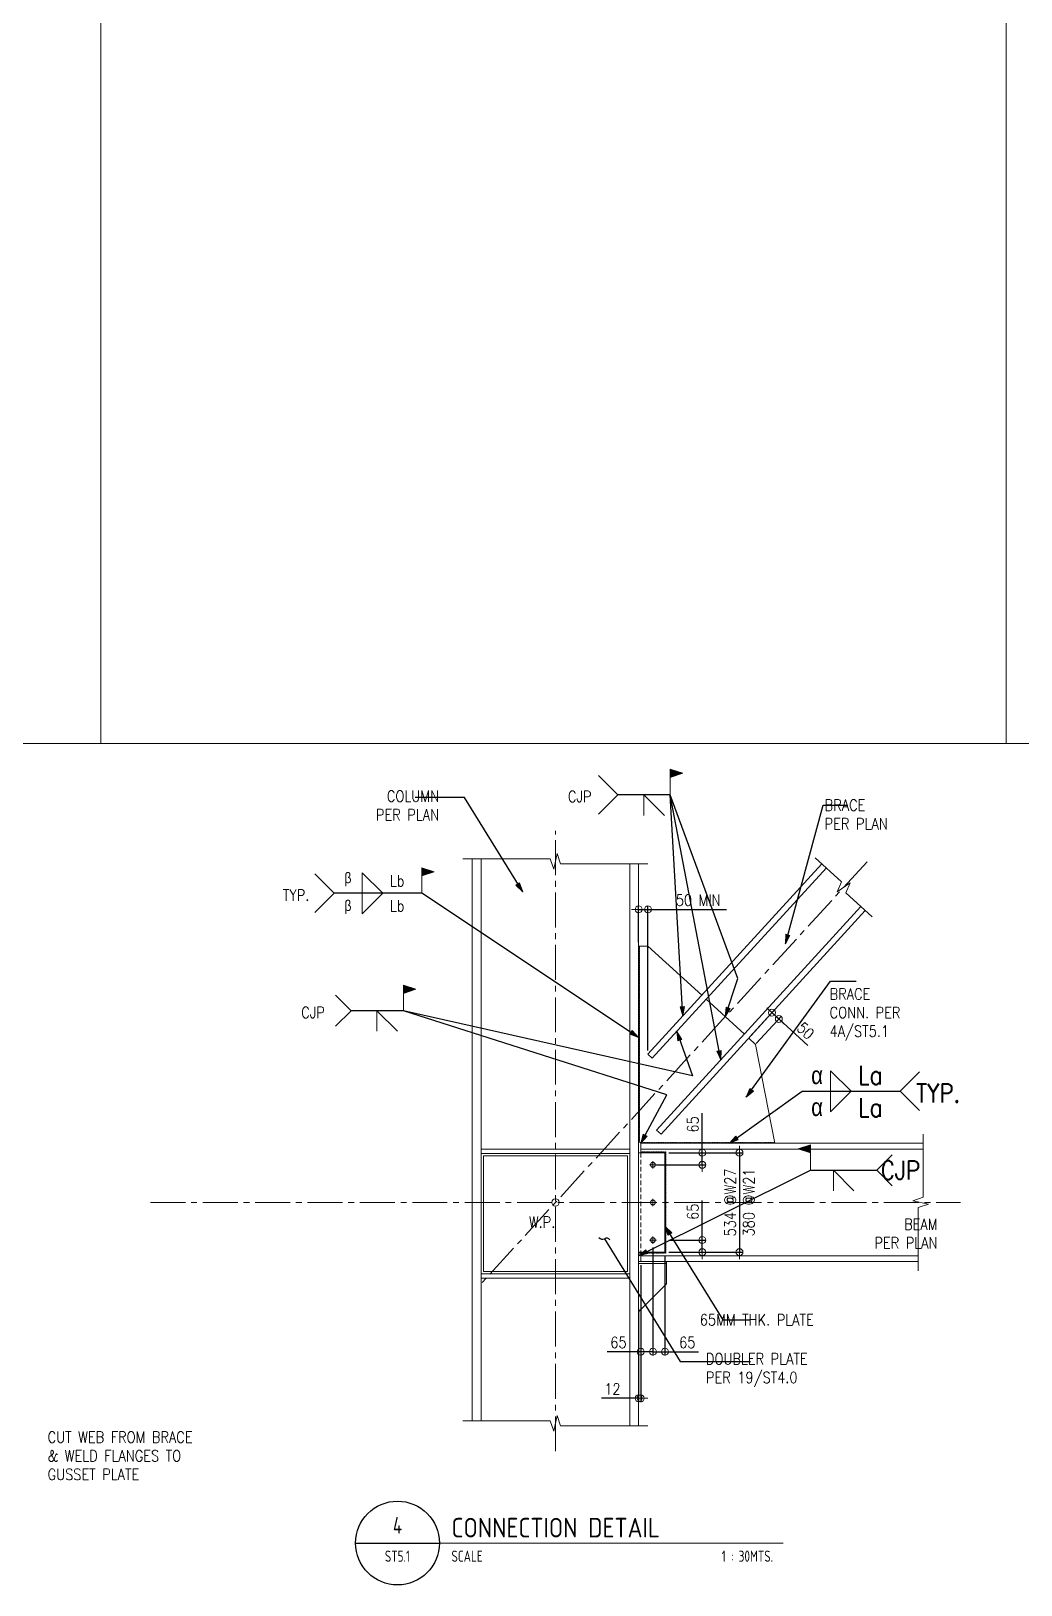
# Model space of a CAD drawing. Header units: millimetres. Extents: x 0 to 437400, y -4782 to 73710.
# Drawn here: x 82245 to 87559, y -4518 to 3826 of the extents above; entities that cross this region are included whole.
import ezdxf
from ezdxf.enums import TextEntityAlignment as Align

# ---------------------------------------------------------------- set-up
doc = ezdxf.new("R2010")
doc.units = ezdxf.units.MM
doc.header["$LTSCALE"] = 10
doc.header["$MEASUREMENT"] = 0
doc.linetypes.add('CENTER2', pattern=[1.125, 0.75, -0.125, 0.125, -0.125])
doc.linetypes.add('HIDDEN', pattern=[0.375, 0.25, -0.125])
doc.layers.get('0').update_dxf_attribs({"lineweight": 9})
for name, color, linetype, lineweight in [('.1 - NUMBER 8', 8, 'Continuous', 9), ('.3 - YELLOW', 2, 'Continuous', 15), ('DIM', 1, 'Continuous', 5), ('HATCH', 8, 'Continuous', 5), ('S-ANNO-DIMS', 1, 'Continuous', 5), ('S-Anno-Text', 52, 'Continuous', 15), ('S-ANNO-WELD', 1, 'Continuous', 9), ('S-BEAM', 3, 'Continuous', 15), ('S-BEAM-IDEN', 2, 'Continuous', 9), ('S-BRACE', 2, 'Continuous', 9), ('S-DETL-FAST', 40, 'Continuous', 9), ('S_GUSSET PLATE', 4, 'Continuous', 15), ('S_PLATE', 2, 'Continuous', 15), ('W.P.', 1, 'Continuous', 9)]:
    doc.layers.add(name, color=color, linetype=linetype, lineweight=lineweight)
doc.layers.add('S-DETL-GRID', color=62, linetype='Continuous', lineweight=9, plot=False)
doc.layers.add('TARGET-MAIN', color=1, linetype='Continuous')
doc.styles.add('1', font='romans.shx', dxfattribs={"width": 0.85, "height": 60})
doc.styles.add('ARCHITEXT', font='architxt.shx', dxfattribs={"width": 0.85})
doc.dimstyles.new('ESCA30', dxfattribs={"dimtxt": 60, "dimasz": 0.5, "dimexe": 20, "dimexo": 20, "dimgap": 20, "dimtad": 1, "dimdec": 0, "dimrnd": 1, "dimdsep": 46, "dimtxsty": '1', "dimblk1": 'ESCADIM_ARW', "dimblk2": 'ESCADIM_ARW', "dimsah": 1, "dimcen": 50, "dimclrd": 256, "dimclre": 256, "dimclrt": 52, "dimadec": 0, "dimazin": 0, "dimtfac": 1, "dimtdec": 0, "dimtofl": 0, "dimtmove": 0, "dimatfit": 3, "dimldrblk": 'ESCADIM_ARW', "dimfxl": 1, "dimtolj": 1, "dimtzin": 0, "dimarcsym": 0})
doc.dimstyles.new('ESCA_ARW$7', dxfattribs={"dimtxt": 200, "dimasz": 1, "dimexe": 100, "dimexo": 100, "dimgap": 100, "dimtad": 1, "dimdec": 0, "dimrnd": 1, "dimdsep": 46, "dimtxsty": '1', "dimblk1": 'dim_arw', "dimblk2": 'dim_arw', "dimsah": 1, "dimcen": 50, "dimclrd": 1, "dimclre": 256, "dimclrt": 52, "dimadec": 0, "dimazin": 0, "dimtfac": 1, "dimtofl": 0, "dimtmove": 0, "dimatfit": 3, "dimldrblk": 'dim_arw', "dimfxl": 1, "dimtolj": 1, "dimtzin": 0, "dimarcsym": 0})

# ---------------------------------------------------------------- blocks, each defined once
blk = doc.blocks.new('dim_arw')
h = blk.add_hatch(color=256)
h.paths.add_polyline_path([(-125.6, 29.45), (0, 0), (-125.6, -29.45, -0.115681), (-132.51, 0, -0.115681)])
h.paths.add_polyline_path([(-249.02, 58.4), (-125.6, 29.45, 0.115681), (-132.51, 0, 0.115681), (-125.6, -29.45), (-249.02, -58.4)])
for p, q in [((0, 0), (-249.02, 58.4)), ((-249.02, 58.4), (-249.02, -58.4)), ((0, 0), (-249.02, -58.4))]:
    blk.add_line(p, q)
blk = doc.blocks.new('ESCADIM_ARW')
at = {"color": 9}
blk.add_line((75, 0), (-75, 0), dxfattribs=at)
blk.add_circle((0, 0), 37.5, dxfattribs=at)
blk = doc.blocks.new('*D197')
at = {"layer": 'Defpoints', "color": 0, "transparency": 16777216}
for p in [(85506.6, -890.6), (85506.6, -1087.2), (85556.6, -1668.7)]:
    blk.add_point(p, dxfattribs=at)
at = {"layer": 'DIM', "lineweight": -2, "transparency": 16777216}
for p, q in [((85506.6, -1067.2), (85506.6, -870.6)), ((85507.1, -890.6), (85556.1, -890.6)), ((85556.6, -1648.7), (85556.6, -870.6)), ((85556.6, -890.6), (85977.7, -890.6))]:
    blk.add_line(p, q, dxfattribs=at)
at = {"layer": 'DIM', "lineweight": -2, "transparency": 16777216, "xscale": 0.5, "yscale": 0.5, "zscale": 0.5, "rotation": 180}
blk.add_blockref('ESCADIM_ARW', (85506.6, -890.6), dxfattribs=at)
at = {"layer": 'DIM', "lineweight": -2, "transparency": 16777216, "xscale": 0.5, "yscale": 0.5, "zscale": 0.5}
blk.add_blockref('ESCADIM_ARW', (85556.6, -890.6), dxfattribs=at)
at = {"layer": 'DIM', "color": 52, "transparency": 16777216, "insert": (85826.6, -840.6), "char_height": 60, "attachment_point": 5, "style": '1'}
blk.add_mtext('\\A1;50 MIN', dxfattribs=at)
blk = doc.blocks.new('*D198')
at = {"layer": 'Defpoints', "color": 0, "transparency": 16777216}
for p in [(86222.5, -1445.2), (86088, -1592.3), (86124.9, -1626)]:
    blk.add_point(p, dxfattribs=at)
at = {"layer": 'DIM', "lineweight": -2, "transparency": 16777216}
for p, q in [((86101.5, -1577.5), (86236, -1430.4)), ((86138.4, -1611.3), (86272.9, -1464.2)), ((86222.9, -1445.5), (86259, -1478.6)), ((86259.4, -1478.9), (86414.5, -1620.7))]:
    blk.add_line(p, q, dxfattribs=at)
at = {"layer": 'DIM', "lineweight": -2, "transparency": 16777216, "xscale": 0.5, "yscale": 0.5, "zscale": 0.5}
for p, rotation in [((86222.5, -1445.2), 137.5637702114467), ((86259.4, -1478.9), 317.5637702114467)]:
    blk.add_blockref('ESCADIM_ARW', p, dxfattribs=dict(at, rotation=rotation))
at = {"layer": 'DIM', "color": 52, "transparency": 16777216, "insert": (86403, -1542.4), "char_height": 60, "attachment_point": 5, "rotation": 317.56377, "style": '1'}
blk.add_mtext('\\A1;50', dxfattribs=at)
blk = doc.blocks.new('TARGET-DWGLABEL')
at = {"layer": 'TARGET-MAIN'}
blk.add_line((-7.5, 0), (7.5, 0), dxfattribs=at)
blk.add_circle((0, 0), 7.5, dxfattribs=at)
at = {"layer": 'TARGET-MAIN', "color": 2, "style": 'ARCHITEXT', "width": 0.85}
blk.add_text('SCALE', height=2, dxfattribs=at).set_placement((9.66, -2.36), align=Align.MIDDLE_LEFT)
at = {"layer": 'TARGET-MAIN', "color": 6, "style": 'ARCHITEXT', "width": 0.85}
blk.add_attdef('DRAWING_TITLE', text='', height=5, dxfattribs=at).set_placement((9.08, 4.41), align=Align.MIDDLE_LEFT)
at = {"layer": 'TARGET-MAIN', "color": 4, "style": 'ARCHITEXT', "width": 0.85}
blk.add_attdef('DWG_NO.', text='', height=3, dxfattribs=at).set_placement((0, 3.17), align=Align.MIDDLE_CENTER)
at = {"layer": 'TARGET-MAIN', "color": 3, "style": 'ARCHITEXT', "width": 0.85}
blk.add_attdef('SHT_NO.', text='', height=2, dxfattribs=at).set_placement((-0.02, -2.36), align=Align.MIDDLE_CENTER)
at = {"layer": 'TARGET-MAIN', "color": 2, "style": 'ARCHITEXT', "width": 0.85}
blk.add_attdef('SCALE', text='', height=2, dxfattribs=at).set_placement((69.6, -2.36), align=Align.MIDDLE_RIGHT)
blk = doc.blocks.new('*U11')
at = {"layer": 'S-ANNO-WELD'}
blk.add_lwpolyline([(0, 0), (0, -0.162), (0.162, 0)], dxfattribs=at)
blk = doc.blocks.new('*D199')
at = {"layer": 'Defpoints', "color": 0, "transparency": 16777216}
for p in [(85583.3, -2685.6), (85518.1, -2781.7), (85518.1, -3265.9)]:
    blk.add_point(p, dxfattribs=at)
at = {"layer": 'S-ANNO-DIMS', "lineweight": -2, "transparency": 16777216}
for p, q in [((85583.3, -2705.6), (85583.3, -3285.9)), ((85518.1, -2801.7), (85518.1, -3285.9)), ((85518.1, -3265.9), (85338.2, -3265.9)), ((85582.8, -3265.9), (85518.6, -3265.9))]:
    blk.add_line(p, q, dxfattribs=at)
at = {"layer": 'S-ANNO-DIMS', "lineweight": -2, "transparency": 16777216, "xscale": 0.5, "yscale": 0.5, "zscale": 0.5, "rotation": 180}
blk.add_blockref('ESCADIM_ARW', (85518.1, -3265.9), dxfattribs=at)
at = {"layer": 'S-ANNO-DIMS', "lineweight": -2, "transparency": 16777216, "xscale": 0.5, "yscale": 0.5, "zscale": 0.5}
blk.add_blockref('ESCADIM_ARW', (85583.3, -3265.9), dxfattribs=at)
at = {"layer": 'S-ANNO-DIMS', "color": 52, "transparency": 16777216, "insert": (85398.3, -3215.9), "char_height": 60, "attachment_point": 5, "style": '1'}
blk.add_mtext('\\A1;65', dxfattribs=at)
blk = doc.blocks.new('*D200')
at = {"layer": 'Defpoints', "color": 0, "transparency": 16777216}
for p in [(85518.1, -2781.7), (85506.6, -3015.9), (85506.6, -3515.9)]:
    blk.add_point(p, dxfattribs=at)
at = {"layer": 'DIM', "lineweight": -2, "transparency": 16777216}
for p, q in [((85518.1, -2801.7), (85518.1, -3535.9)), ((85506.6, -3035.9), (85506.6, -3535.9)), ((85506.1, -3515.9), (85308.2, -3515.9)), ((85518.6, -3515.9), (85519.1, -3515.9))]:
    blk.add_line(p, q, dxfattribs=at)
at = {"layer": 'DIM', "lineweight": -2, "transparency": 16777216, "xscale": 0.5, "yscale": 0.5, "zscale": 0.5}
blk.add_blockref('ESCADIM_ARW', (85506.6, -3515.9), dxfattribs=at)
at = {"layer": 'DIM', "lineweight": -2, "transparency": 16777216, "xscale": 0.5, "yscale": 0.5, "zscale": 0.5, "rotation": 180}
blk.add_blockref('ESCADIM_ARW', (85518.1, -3515.9), dxfattribs=at)
at = {"layer": 'DIM', "color": 52, "transparency": 16777216, "insert": (85365.9, -3465.9), "char_height": 60, "attachment_point": 5, "style": '1'}
blk.add_mtext('\\A1;12', dxfattribs=at)
blk = doc.blocks.new('*D201')
at = {"layer": 'Defpoints', "color": 0, "transparency": 16777216}
for p in [(85583.3, -2685.6), (85647.9, -2731.2), (85647.9, -3265.9)]:
    blk.add_point(p, dxfattribs=at)
at = {"layer": 'S-ANNO-DIMS', "lineweight": -2, "transparency": 16777216}
for p, q in [((85583.3, -2705.6), (85583.3, -3285.9)), ((85647.9, -2751.2), (85647.9, -3285.9)), ((85583.8, -3265.9), (85647.4, -3265.9)), ((85647.9, -3265.9), (85828, -3265.9))]:
    blk.add_line(p, q, dxfattribs=at)
at = {"layer": 'S-ANNO-DIMS', "lineweight": -2, "transparency": 16777216, "xscale": 0.5, "yscale": 0.5, "zscale": 0.5, "rotation": 180}
blk.add_blockref('ESCADIM_ARW', (85583.3, -3265.9), dxfattribs=at)
at = {"layer": 'S-ANNO-DIMS', "lineweight": -2, "transparency": 16777216, "xscale": 0.5, "yscale": 0.5, "zscale": 0.5}
blk.add_blockref('ESCADIM_ARW', (85647.9, -3265.9), dxfattribs=at)
at = {"layer": 'S-ANNO-DIMS', "color": 52, "transparency": 16777216, "insert": (85767.9, -3215.9), "char_height": 60, "attachment_point": 5, "style": '1'}
blk.add_mtext('\\A1;65', dxfattribs=at)
blk = doc.blocks.new('*D202')
at = {"layer": 'Defpoints', "color": 0, "transparency": 16777216}
for p in [(85648.1, -2197.2), (85583.1, -2262.2), (85848.1, -2262.2)]:
    blk.add_point(p, dxfattribs=at)
at = {"layer": 'DIM', "lineweight": -2, "transparency": 16777216}
for p, q in [((85848.1, -2197.2), (85848.1, -1985.5)), ((85668.1, -2197.2), (85868.1, -2197.2)), ((85848.1, -2261.7), (85848.1, -2197.7)), ((85603.1, -2262.2), (85868.1, -2262.2))]:
    blk.add_line(p, q, dxfattribs=at)
at = {"layer": 'DIM', "lineweight": -2, "transparency": 16777216, "xscale": 0.5, "yscale": 0.5, "zscale": 0.5}
for p, rotation in [((85848.1, -2197.2), 90), ((85848.1, -2262.2), 270)]:
    blk.add_blockref('ESCADIM_ARW', p, dxfattribs=dict(at, rotation=rotation))
at = {"layer": 'DIM', "color": 52, "transparency": 16777216, "insert": (85798.1, -2045.5), "char_height": 60, "attachment_point": 5, "rotation": 90, "style": '1'}
blk.add_mtext('\\A1;65', dxfattribs=at)
blk = doc.blocks.new('HBOLTP')
at = {"color": 0, "linetype": 'ByBlock'}
blk.add_lwpolyline([(-0.25, 0.43), (-0.5, 0), (-0.25, -0.43), (0.25, -0.43), (0.5, 0), (0.25, 0.43)], close=True, dxfattribs=at)
blk.add_circle((0, 0), 0.433, dxfattribs=at)
blk = doc.blocks.new('*D203')
at = {"layer": 'Defpoints', "color": 0, "transparency": 16777216}
for p in [(85648.1, -2666.2), (85648.1, -2731.2), (85848.1, -2731.2)]:
    blk.add_point(p, dxfattribs=at)
at = {"layer": 'S-ANNO-DIMS', "lineweight": -2, "transparency": 16777216}
for p, q in [((85848.1, -2666.2), (85848.1, -2454.5)), ((85668.1, -2666.2), (85868.1, -2666.2)), ((85848.1, -2730.7), (85848.1, -2666.7)), ((85668.1, -2731.2), (85868.1, -2731.2))]:
    blk.add_line(p, q, dxfattribs=at)
at = {"layer": 'S-ANNO-DIMS', "lineweight": -2, "transparency": 16777216, "xscale": 0.5, "yscale": 0.5, "zscale": 0.5}
for p, rotation in [((85848.1, -2666.2), 90), ((85848.1, -2731.2), 270)]:
    blk.add_blockref('ESCADIM_ARW', p, dxfattribs=dict(at, rotation=rotation))
at = {"layer": 'S-ANNO-DIMS', "color": 52, "transparency": 16777216, "insert": (85798.1, -2514.5), "char_height": 60, "attachment_point": 5, "rotation": 90, "style": '1'}
blk.add_mtext('\\A1;65', dxfattribs=at)
blk = doc.blocks.new('*D204')
at = {"layer": 'Defpoints', "color": 0, "transparency": 16777216}
for p in [(85648.1, -2197.2), (85648.1, -2731.2), (86048.1, -2731.2)]:
    blk.add_point(p, dxfattribs=at)
at = {"layer": 'S-ANNO-DIMS', "lineweight": -2, "transparency": 16777216}
for p, q in [((85668.1, -2197.2), (86068.1, -2197.2)), ((86048.1, -2197.7), (86048.1, -2730.7)), ((85668.1, -2731.2), (86068.1, -2731.2))]:
    blk.add_line(p, q, dxfattribs=at)
at = {"layer": 'S-ANNO-DIMS', "lineweight": -2, "transparency": 16777216, "xscale": 0.5, "yscale": 0.5, "zscale": 0.5}
for p, rotation in [((86048.1, -2197.2), 90), ((86048.1, -2731.2), 270)]:
    blk.add_blockref('ESCADIM_ARW', p, dxfattribs=dict(at, rotation=rotation))
at = {"layer": 'S-ANNO-DIMS', "color": 52, "transparency": 16777216, "char_height": 60, "attachment_point": 5, "rotation": 90, "style": '1'}
for s, insert in [('\\A1;534 @W27   ', (85998.1, -2464.2)), ('\\A1;380 @W21', (86098.1, -2464.2))]:
    blk.add_mtext(s, dxfattribs=dict(at, insert=insert))
blk = doc.blocks.new('*U8')
at = {"layer": 'S-ANNO-WELD'}
blk.add_line((0, 0), (0, 0.225), dxfattribs=at)
blk.add_lwpolyline([(0, 0.182), (0, 0.268), (-0.13, 0.225), (0, 0.182)], dxfattribs=at)
blk.add_solid([(0, 0.182), (-0.13, 0.225), (0, 0.268)], dxfattribs=at)

msp = doc.modelspace()

# ---------------------------------------------------------------- hatches: boundary and pattern name
at = {"layer": 'HATCH'}
h = msp.add_hatch(dxfattribs=at)
h.set_pattern_fill('ANSI37', color=256, scale=25, style=0)
h.set_pattern_definition([(45, (-120270.3973, -140463.988), (-2.20970869, 2.20970869), []), (135, (-120270.3973, -140463.988), (-2.20970869, -2.20970869), [])])
h.paths.add_polyline_path([(85506.6, -1087.2), (85511.6, -1087.2), (85511.6, -2140.2), (85506.6, -2135.2)])
h.paths.add_polyline_path([(85518.1, -2146.7), (86238.1, -2146.7), (86237.1, -2141.7), (85518.1, -2141.7)])
h = msp.add_hatch(dxfattribs=at)
h.set_pattern_fill('ANSI37', color=256, scale=25, style=0)
h.set_pattern_definition([(45, (-115400.3374, -140316.988), (-2.20970869, 2.20970869), []), (135, (-115400.3374, -140316.988), (-2.20970869, -2.20970869), [])])
h.paths.add_polyline_path([(85653.1, -2192.2), (85518.1, -2192.2), (85518.1, -2197.2), (85648.1, -2197.2), (85648.1, -2464.2), (85653.1, -2464.2)])
h.paths.add_polyline_path([(85653.1, -2464.2), (85648.1, -2464.2), (85648.1, -2731.2), (85506.6, -2731.2), (85506.6, -2736.2), (85653.1, -2736.2)])

# ---------------------------------------------------------------- linework, layer by layer
at = {"layer": '.1 - NUMBER 8', "linetype": 'HIDDEN', "ltscale": 10}
msp.add_line((85518.1, -2197.2), (85518.1, -2731.2), dxfattribs=at)
at = {"layer": '.3 - YELLOW'}
msp.add_lwpolyline([(85506.6, -2197.2), (85648.1, -2197.2), (85648.1, -2731.2), (85506.6, -2731.2)], close=True, dxfattribs=at)
at = {"color": 1}
for points in [[(84563.5, -618.9), (85032.3, -618.9), (85050.6, -674.5), (85069.5, -591.1), (85087.9, -646.7), (85556.6, -646.7)], [(86454.1, -613), (86596.2, -742.9), (86572.2, -796.3), (86642.5, -747.5), (86618.5, -800.9), (86760.5, -930.8)], [(87034.4, -2096.7), (87034.4, -2436.4), (86978.8, -2454.7), (87062.2, -2473.7), (87006.6, -2492), (87006.6, -2831.7)], [(85556.6, -3664.2), (85087.9, -3664.2), (85069.5, -3608.6), (85050.6, -3692), (85032.3, -3636.4), (84563.5, -3636.4)]]:
    msp.add_lwpolyline(points, dxfattribs=at)
at = {"layer": 'S-ANNO-DIMS', "linetype": 'CENTER2'}
for p, q in [((85583.6, -2242.8), (85583.6, -2281.6)), ((85603, -2262.2), (85564.2, -2262.2)), ((85603, -2464.2), (85564.2, -2464.2)), ((85583.6, -2444.8), (85583.6, -2483.6)), ((85603, -2666.2), (85564.2, -2666.2)), ((85583.6, -2646.8), (85583.6, -2685.6))]:
    msp.add_line(p, q, dxfattribs=at)
at = {"layer": 'S-Anno-Text', "color": 1}
msp.add_line((83987.2, -4293), (86282.1, -4293), dxfattribs=at)
at = {"layer": 'S-ANNO-WELD'}
for points in [[(85290.5, -171.1), (85394.4, -274.9), (85290.5, -378.8)], [(83767.8, -700.4), (83871.6, -804.2), (83767.8, -908.1)], [(83879.7, -1351.4), (83962.7, -1434.5), (83879.7, -1517.6)], [(87015.3, -1763.5), (86911.5, -1867.3), (87015.3, -1971.1)], [(86868.2, -2208.1), (86785.2, -2291.2), (86868.2, -2374.3)]]:
    msp.add_lwpolyline(points, dxfattribs=at)
at = {"layer": 'S-BEAM', "ltscale": 0.25}
for p, q in [((84661.5, -3636.4), (84661.5, -618.9)), ((85458.6, -3664.2), (85458.6, -646.7))]:
    msp.add_line(p, q, dxfattribs=at)
for points in [[(84613.5, -618.9), (84613.5, -3636.4)], [(85506.6, -3664.2), (85506.6, -646.7)]]:
    msp.add_lwpolyline(points, dxfattribs=at)
at = {"layer": 'S-BEAM-IDEN', "ltscale": 0.25}
for p, q in [((87034.4, -2177.7), (85518.1, -2177.7)), ((87006.6, -2750.7), (85518.1, -2750.7))]:
    msp.add_line(p, q, dxfattribs=at)
for points in [[(86491, -646.7), (85556.6, -1668.7), (85580, -1690.2), (86514.4, -668.1)], [(86700.2, -875.6), (85603.4, -2075.3), (85626.8, -2096.7), (86723.6, -897.1)], [(87034.4, -2146.7), (85518.1, -2146.7), (85518.1, -2197.2)], [(85518.1, -2731.2), (85518.1, -2781.7), (87006.6, -2781.7)]]:
    msp.add_lwpolyline(points, dxfattribs=at)
at = {"layer": 'S-BRACE', "color": 252, "linetype": 'CENTER2', "ltscale": 25}
for p, q in [((85060.1, -3800.3), (85060.1, -468.9)), ((86732.9, -634.5), (84661.5, -2900.1)), ((82885.7, -2464.2), (87234.4, -2464.2))]:
    msp.add_line(p, q, dxfattribs=at)
at = {"layer": 'S-DETL-GRID'}
for p, q in [((82620, 20340), (82620, 0)), ((87480, 20340), (87480, 0))]:
    msp.add_line(p, q, dxfattribs=at)
at = {"layer": 'S-DETL-GRID', "color": 252}
msp.add_lwpolyline([(72900, 20340), (102060, 20340), (102060, 0), (72900, 0)], close=True, dxfattribs=at)
at = {"layer": 'S_GUSSET PLATE'}
for points in [[(86097.6, -1581.8), (86134.5, -1615.5), (86238.1, -2146.7), (85518.1, -2146.7), (85506.6, -2135.2), (85506.6, -1087.2), (85556.6, -1087.2), (85846.2, -1352)], [(85869.6, -1373.4), (86074.2, -1560.4)]]:
    msp.add_lwpolyline(points, dxfattribs=at)
msp.add_lwpolyline([(85506.6, -2791.7), (85656.6, -2791.7), (85656.6, -2901.7), (85506.6, -3051.7)], close=True, dxfattribs=at)
at = {"layer": 'S_PLATE'}
for points in [[(84661.5, -2201.3), (85458.6, -2201.3), (85458.6, -2177.7), (84661.5, -2177.7)], [(84661.5, -2870.9), (85458.6, -2870.9), (85458.6, -2847.2), (84661.5, -2847.2)]]:
    msp.add_lwpolyline(points, close=True, dxfattribs=at)
at = {"layer": 'S_PLATE', "color": 3}
for points in [[(84673.5, -2213.3), (85446.6, -2213.3), (85446.6, -2835.2), (84673.5, -2835.2)], [(85656.6, -2781.7), (85506.6, -2781.7), (85506.6, -2791.7), (85656.6, -2791.7)]]:
    msp.add_lwpolyline(points, close=True, dxfattribs=at)
at = {"layer": 'W.P.'}
msp.add_circle((85060.1, -2464.2), 20, dxfattribs=at)

# ---------------------------------------------------------------- block references
at = {"layer": 'S-ANNO-WELD'}
for name, p, xscale, yscale, zscale in [('*U8', (85676.6, -274.9), -512.0000000000233, 511.999999999997, 511.9999999999999), ('*U8', (84342.6, -804.2), -512.0000000000233, 511.999999999997, 511.9999999999999), ('*U11', (84023.3, -804.2), 682.6666666666978, 682.6666666666978, 682.6666666666978), ('*U8', (84244.9, -1434.5), -512.0000000000233, 511.999999999997, 511.9999999999999), ('*U11', (86536.9, -1867.3), 682.6666666666978, 682.6666666666978, 682.6666666666978), ('*U8', (86429.7, -2291.2), 512.0000000000233, 512.0000000000233, 512.0000000000233)]:
    msp.add_blockref(name, p, dxfattribs=dict(at, xscale=xscale, yscale=yscale, zscale=zscale))
at = {"layer": 'S-ANNO-WELD', "xscale": -682.6666666666978, "yscale": 682.6666666666629, "zscale": 682.6666666666666, "rotation": 180}
for p in [(85535.5, -385.7), (84023.3, -804.2), (84101.2, -1545.3), (86536.9, -1867.3), (86552, -2402)]:
    msp.add_blockref('*U11', p, dxfattribs=at)
at = {"layer": 'S-DETL-FAST', "linetype": 'ByBlock', "xscale": 28.86751345949947, "yscale": 28.86751345949947, "zscale": 28.86751345949947}
for p in [(85583.6, -2262.2), (85583.6, -2464.2), (85583.6, -2666.2)]:
    msp.add_blockref('HBOLTP', p, dxfattribs=at)
at = {"layer": 'TARGET-MAIN', "color": 1}
ref = msp.add_blockref('TARGET-DWGLABEL', (84212.2, -4293), dxfattribs=dict(at, xscale=30, yscale=30, zscale=30))
ref.add_attrib('DWG_NO.', '4', dxfattribs={"color": 5, "height": 90, "style": 'ARCHITEXT', "width": 0.85}).set_placement((84212.2, -4197.8), align=Align.MIDDLE_CENTER)
ref.add_attrib('SHT_NO.', 'ST5.1', dxfattribs={"color": 2, "height": 60, "style": 'ARCHITEXT', "width": 0.85}).set_placement((84211.8, -4363.7), align=Align.MIDDLE_CENTER)
ref.add_attrib('DRAWING_TITLE', 'CONNECTION DETAIL', dxfattribs={"color": 5, "height": 105, "style": 'ARCHITEXT'}).set_placement((84502, -4210.5), align=Align.MIDDLE_LEFT)
ref.add_attrib('SCALE', '1 : 30MTS.', dxfattribs={"color": 2, "height": 60, "style": 'ARCHITEXT', "width": 0.85}).set_placement((86228.2, -4363.7), align=Align.MIDDLE_RIGHT)

# ---------------------------------------------------------------- texts
at = {"layer": 'DIM', "color": 52, "attachment_point": 5, "style": '1'}
for s, insert, char_height in [('\\A1;\\pxqr;COLUMN\\PPER PLAN', (84265.6, -332.6), 60), ('\\A1;\\pxqj;CJP', (85190.6, -284.6), 60), ('\\A1;\\pxql;BRACE\\PPER PLAN', (86674.8, -380.7), 60), ('\\A1;\\pxqj;TYP.', (83667.8, -813.9), 60), ('\\A1;\\pxql;BRACE\\PCONN. PER\\P4A/ST5.1', (86722.2, -1454.8), 60), ('\\A1;\\pxqj;CJP', (83758.9, -1444.2), 60), ('\\A1;\\pxqj;TYP.', (87115.3, -1877), 100), ('\\A1;\\pxql;CJP', (86912, -2291.2), 100), ('\\A1;\\pxql;W.P.', (84988.4, -2569.9), 60), ('\\A1;\\pxqr;BEAM\\PPER PLAN', (86941.8, -2631.3), 60), ('\\A1;\\pxql;65MM THK. PLATE', (86141.1, -3094.7), 60), ('\\A1;\\pxql;DOUBLER PLATE\\PPER 19/ST4.0', (86141.1, -3364), 60), ('\\A1;\\pxql;CUT WEB FROM BRACE\\P& WELD FLANGES TO\\PGUSSET PLATE', (82723, -3824.4), 60)]:
    msp.add_mtext(s, dxfattribs=dict(at, insert=insert, char_height=char_height))
at = {"layer": 'S-Anno-Text', "width": 3408.396, "style": '1'}
for s, insert, char_height, attachment_point in [('\\pxqj,t1;{\\fSymbol|b0|i0|c2|p18;\\H0.95833x;b}', (83927.3, -767.1), 60, 7), ('\\A1;\\pxqj;Lb', (84171.1, -767.1), 60, 7), ('\\pxqj;{\\fSymbol|b0|i0|c2|p18;\\H0.95833x;b}', (83927.3, -841.3), 60, 1), ('\\A1;\\pxqj;Lb', (84171.1, -841.3), 60, 1), ('\\A1;\\pxqj;La', (86684.6, -1830.2), 100, 7), ('\\pxqj;{\\fSymbol|b0|i0|c2|p18;\\H0.95833x;a}', (86433.2, -1830.2), 100, 7), ('\\A1;\\pxqj;La', (86684.6, -1904.4), 100, 1), ('\\pxqj;{\\fSymbol|b0|i0|c2|p18;\\H0.95833x;a}', (86433.2, -1904.4), 100, 1)]:
    msp.add_mtext(s, dxfattribs=dict(at, insert=insert, char_height=char_height, attachment_point=attachment_point))

# ---------------------------------------------------------------- dimensions: what is measured, and where the dimension line sits
at = {"layer": 'DIM'}
dim = msp.add_linear_dim(base=(85506.6, -890.6), p1=(85556.6, -1668.7), p2=(85506.6, -1087.2), angle=180, text='<> MIN', dimstyle='ESCA30', dxfattribs=at)
dim.commit()
dim.dimension.update_dxf_attribs({"geometry": '*D197', "text_midpoint": (85826.6, -890.6), "dimtype": 160})
for base, p1, p2, angle, picture, middle, dimtype in [((86222.5, -1445.2), (86124.9, -1626), (86088, -1592.3), 137.56377, '*D198', (86369.2, -1579.3), 161), ((85848.1, -2262.2), (85648.1, -2197.2), (85583.1, -2262.2), 270, '*D202', (85848.1, -2045.5), 160), ((85506.5919, -3515.87), (85518.1251, -2781.716), (85506.5919, -3015.87), 180, '*D200', (85365.8776, -3515.87), 160)]:
    dim = msp.add_linear_dim(base=base, p1=p1, p2=p2, angle=angle, dimstyle='ESCA30', dxfattribs=at)
    dim.commit()
    dim.dimension.update_dxf_attribs({"geometry": picture, "text_midpoint": middle, "dimtype": dimtype})
at = {"layer": 'S-ANNO-DIMS'}
dim = msp.add_linear_dim(base=(86048.1, -2731.2), p1=(85648.1, -2197.2), p2=(85648.1, -2731.2), angle=270, text='<> @W27   \\X  380 @W21', dimstyle='ESCA30', dxfattribs=at)
dim.commit()
dim.dimension.update_dxf_attribs({"geometry": '*D204', "text_midpoint": (86048.1, -2464.2)})
for base, p1, p2, angle, picture, middle in [((85848.1, -2731.2), (85648.1, -2666.2), (85648.1, -2731.2), 270, '*D203', (85848.1, -2514.5)), ((85518.1, -3265.9), (85583.3, -2685.6), (85518.1, -2781.7), 180, '*D199', (85398.3, -3265.9)), ((85647.9, -3265.9), (85583.3, -2685.6), (85647.9, -2731.2), 180, '*D201', (85767.9, -3265.9))]:
    dim = msp.add_linear_dim(base=base, p1=p1, p2=p2, angle=angle, dimstyle='ESCA30', dxfattribs=at)
    dim.commit()
    dim.dimension.update_dxf_attribs({"geometry": picture, "text_midpoint": middle, "dimtype": 160})

# ---------------------------------------------------------------- leaders
at = {"layer": 'S-Anno-Text'}
for points, override in [([(84884.2, -797.1), (84571.1, -290.2), (84307.9, -290.2)], {"dimscale": 0.4, "dimasz": 0.5}), ([(85744.7, -1462.9), (85676.6, -274.9), (85394.4, -274.9)], {"dimscale": 0.4, "dimasz": 0.5}), ([(85947.7, -1698.7), (85676.6, -274.9), (85394.4, -274.9)], {"dimscale": 0.4, "dimasz": 0.5}), ([(85971.9, -1466.9), (86039.1, -1262.4), (85676.6, -274.9), (85394.4, -274.9)], {"dimscale": 0.4, "dimasz": 0.5}), ([(86294.5, -1075.2), (86498.1, -330.7), (86629.6, -330.7)], {"dimscale": 0.4, "dimasz": 0.5}), ([(85506.6, -1578), (84342.6, -804.2), (83871.6, -804.2)], {"dimscale": 0.4, "dimasz": 0.5}), ([(86083.8, -1899.6), (86536.7, -1275.2), (86675.4, -1275.2)], {"dimscale": 0.4, "dimasz": 0.5}), ([(85518.1, -2146.7), (85657.9, -1886.9), (84244.9, -1434.5), (83962.7, -1434.5)], {"dimscale": 0.4, "dimasz": 0.5}), ([(85711.9, -1546), (85795.5, -1783.5), (84244.9, -1434.5), (83962.7, -1434.5)], {"dimscale": 0.4, "dimasz": 0.5}), ([(85994.4, -2146.7), (86385.1, -1867.3), (86911.5, -1867.3)], {"dimscale": 0.4, "dimasz": 0.5}), ([(85506.6, -2750.7), (86429.7, -2291.2), (86785.2, -2291.2)], {"dimscale": 0.4, "dimasz": 0.5}), ([(85322.8, -2658.8), (85729.7, -3317.8), (86107.4, -3317.8)], {"dimscale": 0.4, "dimasz": 150, "dimldrblk": 'Integral'}), ([(85648.1, -2591.6), (85958.8, -3094.8), (86107.4, -3094.8)], {"dimscale": 0.4, "dimasz": 0.5})]:
    msp.add_leader(points, dimstyle='ESCA_ARW$7', override=override, dxfattribs=at)

doc.saveas('drawing.dxf')
